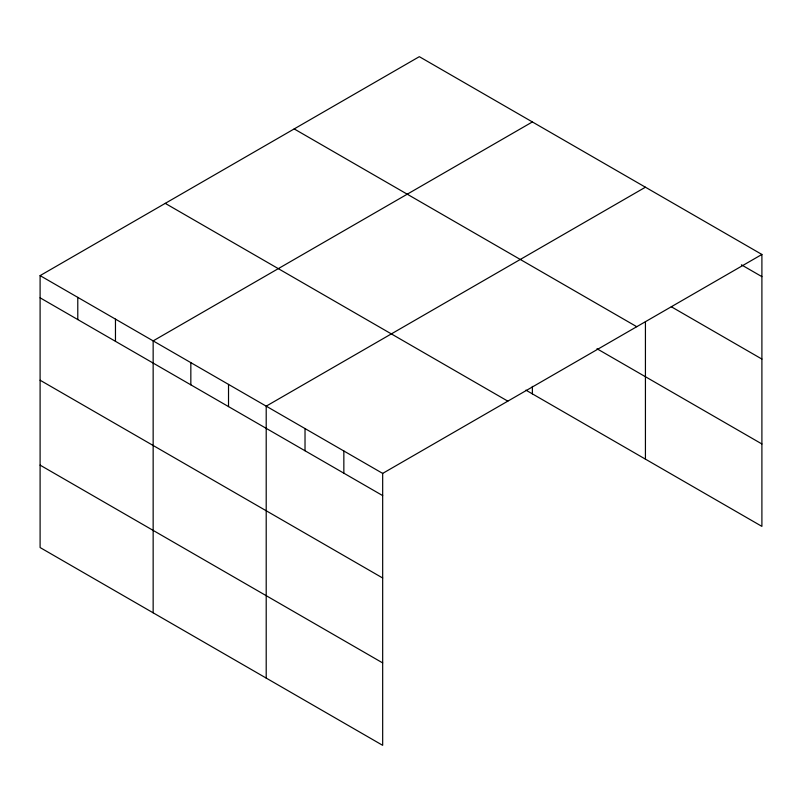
<?xml version="1.0" encoding="UTF-8"?>
<svg xmlns="http://www.w3.org/2000/svg" width="802" height="802" viewBox="0 0 802 802"><rect width="100%" height="100%" fill="white"/><g stroke="black" fill="none" stroke-linecap="round" stroke-linejoin="round"><path stroke-width="1.2" d="M40.1 275.617L382.674 473.401L382.674 745.329L40.1 547.545L40.1 275.617L419.326 56.671L761.9 254.455L761.9 526.383L525.912 390.133M532.378 121.944L153.152 340.89L153.152 612.808M645.43 187.207L266.204 406.153L266.204 678.081M382.674 473.401L761.9 254.455M741.409 264.82L761.9 276.65M671.304 306.755L761.9 359.065M294.184 128.921L636.758 326.705M596.979 348.75L761.9 443.967M165.242 203.367L507.816 401.15M40.1 297.813L382.674 495.596M40.1 380.218L382.674 578.001M40.1 465.13L382.674 662.913M645.43 321.782L645.43 459.135M532.378 386.374L532.378 393.862M343.847 450.985L343.847 473.18M305.021 428.569L305.021 450.764M228.52 384.399L228.52 406.594M190.836 362.644L190.836 384.84M115.468 319.126L115.468 341.321M77.784 297.372L77.784 319.567"/></g></svg>
